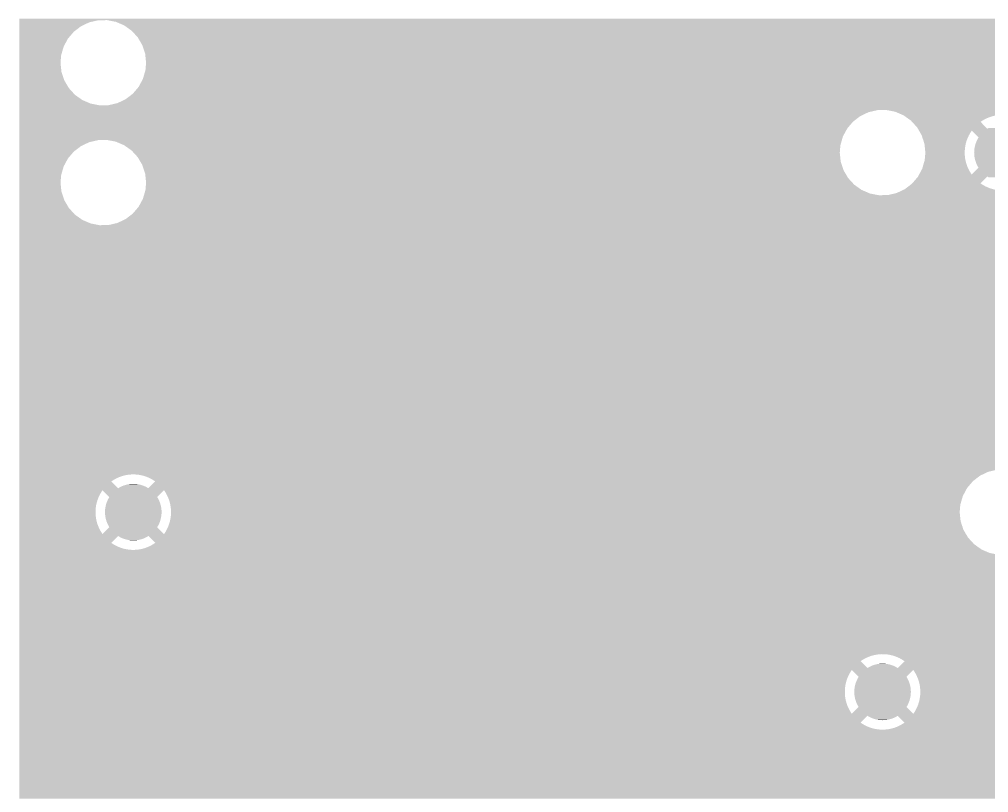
# Model space of a CAD drawing. Extents: x 295 to 953, y 10 to 290.
# Drawn here: x 608.53 to 631.12, y 199.79 to 217.81 of the extents above; entities that cross this region are included whole.
import ezdxf

# ---------------------------------------------------------------- set-up
doc = ezdxf.new("R2010")
doc.units = 0
doc.header["$LTSCALE"] = 5
doc.header["$MEASUREMENT"] = 0
doc.layers.add('GND1', color=7, linetype='CONTINUOUS')

msp = doc.modelspace()

# ---------------------------------------------------------------- linework, layer by layer
at = {"layer": 'GND1'}
for points in [[(608.533, 217.796), (608.533, 217.831), (840.594, 217.796), (840.586, 217.831)], [(608.533, 217.792), (608.533, 217.796), (610.366, 217.792), (610.576, 217.796)], [(608.533, 217.744), (608.533, 217.792), (610.16, 217.744), (610.366, 217.792)], [(610.783, 217.756), (610.576, 217.796), (840.604, 217.756), (840.594, 217.796)], [(610.977, 217.672), (610.783, 217.756), (840.624, 217.672), (840.604, 217.756)], [(608.533, 217.654), (608.533, 217.744), (609.97, 217.654), (610.16, 217.744)], [(608.533, 217.526), (608.533, 217.654), (609.802, 217.526), (609.97, 217.654)], [(608.533, 217.366), (608.533, 217.526), (609.665, 217.366), (609.802, 217.526)], [(611.144, 217.553), (610.977, 217.672), (840.652, 217.553), (840.624, 217.672)], [(611.149, 217.55), (611.144, 217.553), (840.653, 217.55), (840.652, 217.553)], [(611.291, 217.395), (611.149, 217.55), (840.717, 217.395), (840.653, 217.55)], [(608.533, 217.18), (608.533, 217.366), (609.565, 217.18), (609.665, 217.366)], [(611.353, 217.289), (611.291, 217.395), (840.761, 217.289), (840.717, 217.395)], [(608.533, 216.978), (608.533, 217.18), (609.507, 216.978), (609.565, 217.18)], [(611.398, 217.213), (611.353, 217.289), (840.808, 217.213), (840.761, 217.289)], [(611.436, 217.098), (611.398, 217.213), (840.878, 217.098), (840.808, 217.213)], [(611.437, 217.094), (611.436, 217.098), (659.261, 217.094), (659.471, 217.098)], [(611.453, 217.046), (611.437, 217.094), (659.055, 217.046), (659.261, 217.094)], [(608.533, 216.803), (608.533, 216.978), (609.491, 216.803), (609.507, 216.978)], [(611.464, 217.012), (611.453, 217.046), (658.984, 217.012), (659.055, 217.046)], [(611.47, 216.956), (611.464, 217.012), (658.865, 216.956), (658.984, 217.012)], [(611.483, 216.828), (611.47, 216.956), (658.697, 216.828), (658.865, 216.956)], [(608.533, 216.593), (608.533, 216.803), (609.513, 216.593), (609.491, 216.803)], [(611.428, 216.482), (611.471, 216.628), (658.46, 216.482), (658.539, 216.628)], [(611.471, 216.628), (611.474, 216.667), (658.539, 216.628), (658.56, 216.667)], [(611.474, 216.667), (611.486, 216.803), (658.56, 216.667), (658.676, 216.803)], [(611.486, 216.803), (611.483, 216.828), (658.676, 216.803), (658.697, 216.828)], [(608.533, 216.393), (608.533, 216.593), (609.579, 216.393), (609.513, 216.593)], [(611.333, 216.279), (611.412, 216.425), (658.402, 216.279), (658.444, 216.425)], [(611.412, 216.425), (611.428, 216.482), (658.444, 216.425), (658.46, 216.482)], [(608.533, 216.211), (608.533, 216.393), (609.686, 216.211), (609.579, 216.393)], [(608.533, 216.055), (608.533, 216.211), (609.828, 216.055), (609.686, 216.211)], [(611.196, 216.104), (611.312, 216.239), (658.386, 216.104), (658.398, 216.239)], [(611.312, 216.239), (611.333, 216.279), (658.398, 216.239), (658.402, 216.279)], [(608.533, 215.933), (608.533, 216.055), (610, 215.933), (609.828, 216.055)], [(610.888, 215.894), (611.008, 215.951), (658.408, 215.894), (658.402, 215.951)], [(611.008, 215.951), (611.175, 216.079), (658.402, 215.951), (658.389, 216.079)], [(611.175, 216.079), (611.196, 216.104), (658.389, 216.079), (658.386, 216.104)], [(608.533, 215.85), (608.533, 215.933), (610.194, 215.85), (610, 215.933)], [(608.533, 215.809), (608.533, 215.85), (610.401, 215.809), (610.194, 215.85)], [(608.533, 215.701), (608.533, 215.809), (658.472, 215.701), (658.436, 215.809)], [(610.401, 215.809), (610.612, 215.813), (658.436, 215.809), (658.435, 215.813)], [(610.612, 215.813), (610.817, 215.861), (658.435, 215.813), (658.419, 215.861)], [(610.817, 215.861), (610.888, 215.894), (658.419, 215.861), (658.408, 215.894)], [(608.533, 215.697), (608.533, 215.701), (628.527, 215.697), (628.737, 215.701)], [(608.533, 215.649), (608.533, 215.697), (628.321, 215.649), (628.527, 215.697)], [(608.533, 215.559), (608.533, 215.649), (628.131, 215.559), (628.321, 215.649)], [(608.533, 215.431), (608.533, 215.559), (627.963, 215.431), (628.131, 215.559)], [(628.756, 215.697), (628.737, 215.701), (634.115, 215.697), (634.325, 215.701)], [(628.944, 215.66), (628.756, 215.697), (633.956, 215.66), (634.115, 215.697)], [(628.97, 215.649), (628.944, 215.66), (633.909, 215.649), (633.956, 215.66)], [(629.114, 215.587), (628.97, 215.649), (633.778, 215.587), (633.909, 215.649)], [(629.123, 215.583), (629.114, 215.587), (631.362, 215.583), (631.424, 215.587)], [(629.138, 215.577), (629.123, 215.583), (631.31, 215.577), (631.362, 215.583)], [(629.14, 215.575), (629.138, 215.577), (631.299, 215.575), (631.31, 215.577)], [(629.158, 215.563), (629.14, 215.575), (631.238, 215.563), (631.299, 215.575)], [(629.181, 215.546), (629.158, 215.563), (631.178, 215.546), (631.238, 215.563)], [(629.211, 215.525), (629.181, 215.546), (631.119, 215.525), (631.178, 215.546)], [(629.246, 215.5), (629.211, 215.525), (631.061, 215.5), (631.119, 215.525)], [(629.288, 215.471), (629.246, 215.5), (631.006, 215.471), (631.061, 215.5)], [(608.533, 215.27), (608.533, 215.431), (627.826, 215.27), (627.963, 215.431)], [(608.533, 215.085), (608.533, 215.27), (627.726, 215.085), (627.826, 215.27)], [(629.31, 215.455), (629.288, 215.471), (630.98, 215.455), (631.006, 215.471)], [(629.326, 215.437), (629.31, 215.455), (630.952, 215.437), (630.98, 215.455)], [(629.338, 215.424), (629.326, 215.437), (630.933, 215.424), (630.952, 215.437)], [(629.452, 215.299), (629.338, 215.424), (631.057, 215.299), (630.933, 215.424)], [(629.473, 215.265), (629.452, 215.299), (631.091, 215.265), (631.057, 215.299)], [(631.091, 215.265), (631.123, 215.283), (631.796, 215.265), (631.763, 215.283)], [(608.533, 215.002), (608.533, 215.085), (627.702, 215.002), (627.726, 215.085)], [(629.5, 215.218), (629.473, 215.265), (633.386, 215.218), (633.411, 215.265)], [(629.53, 215.166), (629.5, 215.218), (630.692, 215.166), (630.727, 215.218)], [(629.559, 215.117), (629.53, 215.166), (630.665, 215.117), (630.692, 215.166)], [(629.561, 215.111), (629.559, 215.117), (630.662, 215.111), (630.665, 215.117)], [(629.579, 215.054), (629.561, 215.111), (630.635, 215.054), (630.662, 215.111)], [(629.599, 214.996), (629.579, 215.054), (630.612, 214.996), (630.635, 215.054)], [(630.886, 215.059), (630.727, 215.218), (632.001, 215.059), (632.16, 215.218)], [(630.863, 215.02), (630.886, 215.059), (632.024, 215.02), (632.001, 215.059)], [(608.533, 214.998), (608.533, 215.002), (610.366, 214.998), (610.576, 215.002)], [(608.533, 214.95), (608.533, 214.998), (610.16, 214.95), (610.366, 214.998)], [(608.533, 214.86), (608.533, 214.95), (609.97, 214.86), (610.16, 214.95)], [(608.533, 214.732), (608.533, 214.86), (609.802, 214.732), (609.97, 214.86)], [(610.783, 214.962), (610.576, 215.002), (627.691, 214.962), (627.702, 215.002)], [(610.968, 214.882), (610.783, 214.962), (627.668, 214.882), (627.691, 214.962)], [(610.977, 214.878), (610.968, 214.882), (627.667, 214.878), (627.668, 214.882)], [(611.149, 214.756), (610.977, 214.878), (627.656, 214.756), (627.667, 214.878)], [(629.618, 214.936), (629.599, 214.996), (630.594, 214.936), (630.612, 214.996)], [(629.625, 214.917), (629.618, 214.936), (630.589, 214.917), (630.594, 214.936)], [(629.629, 214.875), (629.625, 214.917), (630.58, 214.875), (630.589, 214.917)], [(629.636, 214.813), (629.629, 214.875), (630.57, 214.813), (630.58, 214.875)], [(630.792, 214.807), (630.793, 214.815), (632.095, 214.807), (632.094, 214.815)], [(630.793, 214.815), (630.802, 214.86), (632.094, 214.815), (632.085, 214.86)], [(630.802, 214.86), (630.805, 214.868), (632.085, 214.86), (632.083, 214.868)], [(630.805, 214.868), (630.817, 214.912), (632.083, 214.868), (632.07, 214.912)], [(630.817, 214.912), (630.82, 214.92), (632.07, 214.912), (632.067, 214.92)], [(630.82, 214.92), (630.836, 214.963), (632.067, 214.92), (632.051, 214.963)], [(630.836, 214.963), (630.84, 214.971), (632.051, 214.963), (632.048, 214.971)], [(630.84, 214.971), (630.859, 215.012), (632.048, 214.971), (632.028, 215.012)], [(630.859, 215.012), (630.863, 215.02), (632.028, 215.012), (632.024, 215.02)], [(608.533, 214.572), (608.533, 214.732), (609.665, 214.572), (609.802, 214.732)], [(611.194, 214.707), (611.149, 214.756), (627.652, 214.707), (627.656, 214.756)], [(611.291, 214.601), (611.194, 214.707), (627.663, 214.601), (627.652, 214.707)], [(611.352, 214.497), (611.291, 214.601), (627.674, 214.497), (627.663, 214.601)], [(629.634, 214.563), (629.64, 214.625), (630.575, 214.563), (630.567, 214.625)], [(629.642, 214.751), (629.636, 214.813), (630.565, 214.751), (630.57, 214.813)], [(629.64, 214.625), (629.645, 214.688), (630.567, 214.625), (630.564, 214.688)], [(629.647, 214.707), (629.642, 214.751), (630.564, 214.707), (630.565, 214.751)], [(629.645, 214.688), (629.647, 214.707), (630.564, 214.688), (630.564, 214.707)], [(630.784, 214.707), (630.786, 214.753), (632.103, 214.707), (632.101, 214.753)], [(630.786, 214.662), (630.784, 214.707), (632.101, 214.662), (632.103, 214.707)], [(630.786, 214.753), (630.787, 214.761), (632.101, 214.753), (632.101, 214.761)], [(630.786, 214.653), (630.786, 214.662), (632.1, 214.653), (632.101, 214.662)], [(630.792, 214.608), (630.786, 214.653), (632.095, 214.608), (632.1, 214.653)], [(630.787, 214.761), (630.792, 214.807), (632.101, 214.761), (632.095, 214.807)], [(630.793, 214.599), (630.792, 214.608), (632.094, 214.599), (632.095, 214.608)], [(630.802, 214.554), (630.793, 214.599), (632.085, 214.554), (632.094, 214.599)], [(608.533, 214.386), (608.533, 214.572), (609.565, 214.386), (609.665, 214.572)], [(608.533, 214.184), (608.533, 214.386), (609.507, 214.184), (609.565, 214.386)], [(611.398, 214.419), (611.352, 214.497), (627.7, 214.419), (627.674, 214.497)], [(611.438, 214.297), (611.398, 214.419), (627.74, 214.297), (627.7, 214.419)], [(629.573, 214.33), (629.588, 214.382), (630.649, 214.33), (630.626, 214.382)], [(629.588, 214.382), (629.605, 214.441), (630.626, 214.382), (630.605, 214.441)], [(629.605, 214.441), (629.623, 214.502), (630.605, 214.441), (630.588, 214.502)], [(629.623, 214.502), (629.632, 214.532), (630.588, 214.502), (630.582, 214.532)], [(629.632, 214.532), (629.634, 214.563), (630.582, 214.532), (630.575, 214.563)], [(630.804, 214.546), (630.802, 214.554), (632.083, 214.546), (632.085, 214.554)], [(630.817, 214.502), (630.804, 214.546), (632.07, 214.502), (632.083, 214.546)], [(630.82, 214.494), (630.817, 214.502), (632.067, 214.494), (632.07, 214.502)], [(630.836, 214.451), (630.82, 214.494), (632.051, 214.451), (632.067, 214.494)], [(630.839, 214.443), (630.836, 214.451), (632.047, 214.443), (632.051, 214.451)], [(630.859, 214.402), (630.839, 214.443), (632.028, 214.402), (632.047, 214.443)], [(630.863, 214.394), (630.859, 214.402), (632.024, 214.394), (632.028, 214.402)], [(630.886, 214.355), (630.863, 214.394), (632.001, 214.355), (632.024, 214.394)], [(608.533, 214.009), (608.533, 214.184), (609.491, 214.009), (609.507, 214.184)], [(611.464, 214.218), (611.438, 214.297), (627.786, 214.218), (627.74, 214.297)], [(611.475, 214.115), (611.464, 214.218), (627.847, 214.115), (627.786, 214.218)], [(629.342, 213.991), (629.473, 214.144), (630.933, 213.991), (631.086, 214.144)], [(629.473, 214.144), (629.476, 214.15), (631.086, 214.144), (631.091, 214.15)], [(629.476, 214.15), (629.501, 214.196), (633.415, 214.15), (633.387, 214.196)], [(629.501, 214.196), (629.512, 214.216), (630.727, 214.196), (630.713, 214.216)], [(629.512, 214.216), (629.54, 214.269), (630.713, 214.216), (630.68, 214.269)], [(629.54, 214.269), (629.57, 214.325), (630.68, 214.269), (630.651, 214.325)], [(629.57, 214.325), (629.573, 214.33), (630.651, 214.325), (630.649, 214.33)], [(630.727, 214.196), (630.886, 214.355), (632.16, 214.196), (632.001, 214.355)], [(631.124, 214.131), (631.091, 214.15), (631.764, 214.131), (631.796, 214.15)], [(608.533, 213.799), (608.533, 214.009), (609.513, 213.799), (609.491, 214.009)], [(611.471, 213.837), (611.482, 213.96), (628.161, 213.837), (627.989, 213.96)], [(611.486, 214.009), (611.475, 214.115), (627.944, 214.009), (627.847, 214.115)], [(611.482, 213.96), (611.486, 214.009), (627.989, 213.96), (627.944, 214.009)], [(629.225, 213.898), (629.26, 213.925), (631.096, 213.898), (631.039, 213.925)], [(629.26, 213.925), (629.3, 213.956), (631.039, 213.925), (630.985, 213.956)], [(629.3, 213.956), (629.336, 213.983), (630.985, 213.956), (630.943, 213.983)], [(629.336, 213.983), (629.342, 213.991), (630.943, 213.983), (630.933, 213.991)], [(608.533, 213.599), (608.533, 213.799), (609.579, 213.599), (609.513, 213.799)], [(611.412, 213.631), (611.428, 213.687), (681.028, 213.631), (680.972, 213.687)], [(611.428, 213.687), (611.431, 213.696), (680.972, 213.687), (680.985, 213.696)], [(611.431, 213.696), (611.436, 213.714), (680.985, 213.696), (681.012, 213.714)], [(611.436, 213.714), (611.448, 213.754), (628.562, 213.714), (628.355, 213.754)], [(611.448, 213.754), (611.471, 213.834), (628.355, 213.754), (628.17, 213.834)], [(611.471, 213.834), (611.471, 213.837), (628.17, 213.834), (628.161, 213.837)], [(628.562, 213.714), (628.773, 213.717), (634.15, 213.714), (634.131, 213.717)], [(628.773, 213.717), (628.931, 213.754), (634.131, 213.717), (633.943, 213.754)], [(628.931, 213.754), (628.978, 213.765), (633.943, 213.754), (633.917, 213.765)], [(628.978, 213.765), (629.109, 213.827), (633.917, 213.765), (633.773, 213.827)], [(629.109, 213.827), (629.111, 213.828), (631.463, 213.827), (631.4, 213.828)], [(629.111, 213.828), (629.122, 213.833), (631.4, 213.828), (631.338, 213.833)], [(629.122, 213.833), (629.143, 213.843), (631.338, 213.833), (631.276, 213.843)], [(629.143, 213.843), (629.169, 213.855), (631.276, 213.843), (631.223, 213.855)], [(629.169, 213.855), (629.171, 213.857), (631.223, 213.855), (631.215, 213.857)], [(629.171, 213.857), (629.195, 213.876), (631.215, 213.857), (631.155, 213.876)], [(629.195, 213.876), (629.225, 213.898), (631.155, 213.876), (631.096, 213.898)], [(608.533, 213.417), (608.533, 213.599), (609.686, 213.417), (609.579, 213.599)], [(611.314, 213.449), (611.412, 213.631), (681.21, 213.449), (681.028, 213.631)], [(608.533, 213.261), (608.533, 213.417), (609.828, 213.261), (609.686, 213.417)], [(608.533, 213.139), (608.533, 213.261), (610, 213.139), (609.828, 213.261)], [(611.033, 213.176), (611.123, 213.245), (680.544, 213.176), (680.579, 213.245)], [(611.123, 213.245), (611.175, 213.285), (680.579, 213.245), (680.602, 213.285)], [(611.175, 213.285), (611.197, 213.311), (680.602, 213.285), (680.618, 213.311)], [(611.197, 213.311), (611.252, 213.375), (680.618, 213.311), (680.66, 213.375)], [(611.252, 213.375), (611.264, 213.389), (706.424, 213.375), (706.416, 213.389)], [(611.264, 213.389), (611.312, 213.445), (706.416, 213.389), (706.388, 213.445)], [(611.312, 213.445), (611.314, 213.449), (706.388, 213.445), (706.386, 213.449)], [(608.533, 213.056), (608.533, 213.139), (610.194, 213.056), (610, 213.139)], [(608.533, 213.015), (608.533, 213.056), (610.401, 213.015), (610.194, 213.056)], [(608.533, 212.961), (608.533, 213.015), (680.464, 212.961), (680.48, 213.015)], [(610.401, 213.015), (610.612, 213.019), (680.48, 213.015), (680.482, 213.019)], [(610.612, 213.019), (610.677, 213.034), (680.482, 213.019), (680.486, 213.034)], [(610.677, 213.034), (610.817, 213.067), (680.486, 213.034), (680.498, 213.067)], [(610.817, 213.067), (610.9, 213.106), (680.498, 213.067), (680.513, 213.106)], [(610.9, 213.106), (611.008, 213.157), (680.513, 213.106), (680.535, 213.157)], [(611.008, 213.157), (611.033, 213.176), (680.535, 213.157), (680.544, 213.176)], [(608.533, 212.886), (608.533, 212.961), (680.446, 212.886), (680.464, 212.961)], [(608.533, 212.811), (608.533, 212.886), (680.432, 212.811), (680.446, 212.886)], [(608.533, 212.734), (608.533, 212.811), (680.423, 212.734), (680.432, 212.811)], [(608.533, 212.658), (608.533, 212.734), (680.418, 212.658), (680.423, 212.734)], [(608.533, 212.581), (608.533, 212.658), (680.417, 212.581), (680.418, 212.658)], [(608.533, 212.504), (608.533, 212.581), (680.421, 212.504), (680.417, 212.581)], [(608.533, 212.428), (608.533, 212.504), (680.43, 212.428), (680.421, 212.504)], [(608.533, 212.352), (608.533, 212.428), (680.443, 212.352), (680.43, 212.428)], [(608.533, 212.343), (608.533, 212.352), (680.445, 212.343), (680.443, 212.352)], [(608.533, 212.323), (608.533, 212.343), (672.382, 212.323), (672.667, 212.343)], [(608.533, 212.258), (608.533, 212.323), (672.103, 212.258), (672.382, 212.323)], [(608.533, 212.151), (608.533, 212.258), (671.839, 212.151), (672.103, 212.258)], [(608.533, 212.004), (608.533, 212.151), (671.594, 212.004), (671.839, 212.151)], [(608.533, 211.82), (608.533, 212.004), (671.375, 211.82), (671.594, 212.004)], [(608.533, 211.605), (608.533, 211.82), (671.188, 211.605), (671.375, 211.82)], [(608.533, 211.363), (608.533, 211.605), (671.036, 211.363), (671.188, 211.605)], [(608.533, 211.1), (608.533, 211.363), (670.924, 211.1), (671.036, 211.363)], [(608.533, 210.823), (608.533, 211.1), (670.854, 210.823), (670.924, 211.1)], [(608.533, 210.516), (608.533, 210.823), (670.828, 210.516), (670.854, 210.823)], [(608.533, 210.231), (608.533, 210.516), (670.85, 210.231), (670.828, 210.516)], [(608.533, 209.954), (608.533, 210.231), (670.917, 209.954), (670.85, 210.231)], [(608.533, 209.69), (608.533, 209.954), (671.025, 209.69), (670.917, 209.954)], [(608.533, 209.446), (608.533, 209.69), (671.174, 209.446), (671.025, 209.69)], [(608.533, 209.228), (608.533, 209.446), (671.359, 209.228), (671.174, 209.446)], [(608.533, 209.042), (608.533, 209.228), (671.575, 209.042), (671.359, 209.228)], [(608.533, 208.892), (608.533, 209.042), (671.818, 208.892), (671.575, 209.042)], [(608.533, 208.781), (608.533, 208.892), (672.082, 208.781), (671.818, 208.892)], [(608.533, 208.713), (608.533, 208.781), (672.359, 208.713), (672.082, 208.781)], [(608.533, 208.689), (608.533, 208.713), (672.644, 208.689), (672.359, 208.713)], [(608.533, 208.56), (608.533, 208.689), (806.94, 208.56), (806.811, 208.689)], [(608.533, 208.54), (608.533, 208.56), (823.905, 208.54), (823.96, 208.56)], [(608.533, 208.515), (608.533, 208.54), (823.847, 208.515), (823.905, 208.54)], [(608.533, 208.486), (608.533, 208.515), (823.792, 208.486), (823.847, 208.515)], [(608.533, 208.485), (608.533, 208.486), (823.791, 208.485), (823.792, 208.486)], [(608.533, 208.422), (608.533, 208.485), (806.348, 208.422), (806.39, 208.485)], [(608.533, 208.355), (608.533, 208.422), (806.309, 208.355), (806.348, 208.422)], [(608.533, 208.342), (608.533, 208.355), (806.302, 208.342), (806.309, 208.355)], [(608.533, 208.338), (608.533, 208.342), (773.132, 208.338), (773.208, 208.342)], [(608.533, 208.33), (608.533, 208.338), (773.055, 208.33), (773.132, 208.338)], [(608.533, 208.317), (608.533, 208.33), (772.98, 208.317), (773.055, 208.33)], [(608.533, 208.299), (608.533, 208.317), (772.905, 208.299), (772.98, 208.317)], [(608.533, 208.278), (608.533, 208.299), (772.831, 208.278), (772.905, 208.299)], [(608.533, 208.252), (608.533, 208.278), (772.759, 208.252), (772.831, 208.278)], [(608.533, 208.222), (608.533, 208.252), (772.688, 208.222), (772.759, 208.252)], [(608.533, 208.188), (608.533, 208.222), (772.62, 208.188), (772.688, 208.222)], [(608.533, 208.15), (608.533, 208.188), (772.553, 208.15), (772.62, 208.188)], [(608.533, 208.108), (608.533, 208.15), (772.488, 208.108), (772.553, 208.15)], [(608.533, 208.099), (608.533, 208.108), (772.476, 208.099), (772.488, 208.108)], [(608.533, 207.903), (608.533, 208.099), (772.671, 207.903), (772.476, 208.099)], [(608.533, 207.9), (608.533, 207.903), (659.302, 207.9), (659.364, 207.903)], [(608.533, 207.892), (608.533, 207.9), (659.239, 207.892), (659.302, 207.9)], [(608.533, 207.879), (608.533, 207.892), (659.178, 207.879), (659.239, 207.892)], [(608.533, 207.863), (608.533, 207.879), (659.118, 207.863), (659.178, 207.879)], [(608.533, 207.841), (608.533, 207.863), (659.059, 207.841), (659.118, 207.863)], [(608.533, 207.816), (608.533, 207.841), (659.001, 207.816), (659.059, 207.841)], [(608.533, 207.787), (608.533, 207.816), (658.946, 207.787), (659.001, 207.816)], [(608.533, 207.754), (608.533, 207.787), (658.892, 207.754), (658.946, 207.787)], [(608.533, 207.74), (608.533, 207.754), (658.873, 207.74), (658.892, 207.754)], [(608.533, 207.581), (608.533, 207.74), (659.031, 207.581), (658.873, 207.74)], [(608.533, 207.579), (608.533, 207.581), (758.163, 207.579), (758.169, 207.581)], [(608.533, 207.553), (608.533, 207.579), (758.091, 207.553), (758.163, 207.579)], [(608.533, 207.535), (608.533, 207.553), (758.046, 207.535), (758.091, 207.553)], [(608.533, 207.482), (608.533, 207.535), (658.632, 207.482), (658.667, 207.535)], [(608.533, 207.428), (608.533, 207.482), (658.602, 207.428), (658.632, 207.482)], [(608.533, 207.371), (608.533, 207.428), (658.575, 207.371), (658.602, 207.428)], [(608.533, 207.319), (608.533, 207.371), (658.555, 207.319), (658.575, 207.371)], [(608.533, 207.315), (608.533, 207.319), (631.321, 207.315), (631.531, 207.319)], [(608.533, 207.267), (608.533, 207.315), (631.115, 207.267), (631.321, 207.315)], [(608.533, 207.205), (608.533, 207.267), (630.984, 207.205), (631.115, 207.267)], [(608.533, 207.201), (608.533, 207.205), (611.105, 207.201), (611.168, 207.205)], [(608.533, 207.193), (608.533, 207.201), (611.043, 207.193), (611.105, 207.201)], [(608.533, 207.181), (608.533, 207.193), (610.982, 207.181), (611.043, 207.193)], [(608.533, 207.164), (608.533, 207.181), (610.921, 207.164), (610.982, 207.181)], [(608.533, 207.143), (608.533, 207.164), (610.862, 207.143), (610.921, 207.164)], [(608.533, 207.118), (608.533, 207.143), (610.805, 207.118), (610.862, 207.143)], [(611.23, 207.204), (611.168, 207.205), (630.982, 207.204), (630.984, 207.205)], [(611.293, 207.199), (611.23, 207.204), (630.971, 207.199), (630.982, 207.204)], [(611.355, 207.189), (611.293, 207.199), (630.95, 207.189), (630.971, 207.199)], [(611.407, 207.177), (611.355, 207.189), (630.925, 207.177), (630.95, 207.189)], [(611.416, 207.175), (611.407, 207.177), (630.922, 207.175), (630.925, 207.177)], [(611.476, 207.156), (611.416, 207.175), (630.898, 207.156), (630.922, 207.175)], [(611.534, 207.134), (611.476, 207.156), (630.868, 207.134), (630.898, 207.156)], [(611.591, 207.107), (611.534, 207.134), (630.833, 207.107), (630.868, 207.134)], [(608.533, 207.089), (608.533, 207.118), (610.749, 207.089), (610.805, 207.118)], [(608.533, 207.055), (608.533, 207.089), (610.696, 207.055), (610.749, 207.089)], [(608.533, 207.042), (608.533, 207.055), (610.676, 207.042), (610.696, 207.055)], [(608.533, 206.883), (608.533, 207.042), (610.835, 206.883), (610.676, 207.042)], [(610.867, 206.901), (610.883, 206.91), (611.506, 206.901), (611.492, 206.91)], [(610.883, 206.91), (610.915, 206.926), (611.492, 206.91), (611.458, 206.926)], [(610.915, 206.926), (610.932, 206.933), (611.458, 206.926), (611.443, 206.933)], [(610.932, 206.933), (610.966, 206.946), (611.443, 206.933), (611.407, 206.946)], [(610.966, 206.946), (610.984, 206.952), (611.407, 206.946), (611.392, 206.952)], [(610.984, 206.952), (611.017, 206.962), (611.392, 206.952), (611.355, 206.962)], [(611.017, 206.962), (611.037, 206.967), (611.355, 206.962), (611.34, 206.967)], [(611.037, 206.967), (611.07, 206.974), (611.34, 206.967), (611.301, 206.974)], [(611.07, 206.974), (611.091, 206.977), (611.301, 206.974), (611.287, 206.977)], [(611.091, 206.977), (611.124, 206.981), (611.287, 206.977), (611.246, 206.981)], [(611.124, 206.981), (611.15, 206.983), (611.246, 206.981), (611.233, 206.983)], [(611.15, 206.983), (611.178, 206.984), (611.233, 206.983), (611.178, 206.984)], [(611.545, 206.888), (611.698, 207.042), (630.62, 206.888), (630.751, 207.042)], [(611.646, 207.076), (611.591, 207.107), (630.793, 207.076), (630.833, 207.107)], [(611.687, 207.049), (611.646, 207.076), (630.757, 207.049), (630.793, 207.076)], [(611.698, 207.042), (611.687, 207.049), (630.751, 207.042), (630.757, 207.049)], [(608.533, 206.836), (608.533, 206.883), (630.592, 206.836), (630.617, 206.883)], [(608.533, 206.784), (608.533, 206.836), (610.436, 206.784), (610.471, 206.836)], [(608.533, 206.729), (608.533, 206.784), (610.405, 206.729), (610.436, 206.784)], [(608.533, 206.672), (608.533, 206.729), (610.378, 206.672), (610.405, 206.729)], [(610.629, 206.677), (610.471, 206.836), (611.745, 206.677), (611.904, 206.836)], [(610.835, 206.883), (610.867, 206.901), (611.539, 206.883), (611.506, 206.901)], [(611.539, 206.883), (611.545, 206.888), (630.617, 206.883), (630.62, 206.888)], [(611.928, 206.8), (611.904, 206.836), (630.573, 206.8), (630.592, 206.836)], [(611.96, 206.746), (611.928, 206.8), (630.544, 206.746), (630.573, 206.8)], [(611.982, 206.703), (611.96, 206.746), (630.52, 206.703), (630.544, 206.746)], [(611.988, 206.69), (611.982, 206.703), (630.517, 206.69), (630.52, 206.703)], [(612.012, 206.632), (611.988, 206.69), (630.5, 206.632), (630.517, 206.69)], [(608.533, 206.614), (608.533, 206.672), (610.356, 206.614), (610.378, 206.672)], [(608.533, 206.554), (608.533, 206.614), (610.337, 206.554), (610.356, 206.614)], [(608.533, 206.493), (608.533, 206.554), (610.323, 206.493), (610.337, 206.554)], [(608.533, 206.431), (608.533, 206.493), (610.313, 206.431), (610.323, 206.493)], [(610.537, 206.433), (610.546, 206.478), (611.838, 206.433), (611.828, 206.478)], [(610.546, 206.478), (610.548, 206.486), (611.828, 206.478), (611.826, 206.486)], [(610.548, 206.486), (610.56, 206.53), (611.826, 206.486), (611.813, 206.53)], [(610.56, 206.53), (610.563, 206.538), (611.813, 206.53), (611.811, 206.538)], [(610.563, 206.538), (610.579, 206.581), (611.811, 206.538), (611.794, 206.581)], [(610.579, 206.581), (610.583, 206.589), (611.794, 206.581), (611.791, 206.589)], [(610.583, 206.589), (610.602, 206.63), (611.791, 206.589), (611.771, 206.63)], [(610.602, 206.63), (610.607, 206.638), (611.771, 206.63), (611.768, 206.638)], [(610.607, 206.638), (610.629, 206.677), (611.768, 206.638), (611.745, 206.677)], [(612.032, 206.573), (612.012, 206.632), (630.483, 206.573), (630.5, 206.632)], [(612.047, 206.512), (612.032, 206.573), (630.465, 206.512), (630.483, 206.573)], [(612.049, 206.5), (612.047, 206.512), (630.462, 206.5), (630.465, 206.512)], [(612.058, 206.45), (612.049, 206.5), (630.457, 206.45), (630.462, 206.5)], [(608.533, 206.369), (608.533, 206.431), (610.308, 206.369), (610.313, 206.431)], [(608.533, 206.306), (608.533, 206.369), (610.307, 206.306), (610.308, 206.369)], [(608.533, 206.243), (608.533, 206.306), (610.311, 206.243), (610.307, 206.306)], [(608.533, 206.181), (608.533, 206.243), (610.319, 206.181), (610.311, 206.243)], [(610.528, 206.325), (610.529, 206.371), (611.846, 206.325), (611.845, 206.371)], [(610.53, 206.28), (610.528, 206.325), (611.845, 206.28), (611.846, 206.325)], [(610.529, 206.371), (610.53, 206.379), (611.845, 206.371), (611.844, 206.379)], [(610.53, 206.379), (610.535, 206.425), (611.844, 206.379), (611.839, 206.425)], [(610.53, 206.271), (610.53, 206.28), (611.844, 206.271), (611.845, 206.28)], [(610.536, 206.226), (610.53, 206.271), (611.839, 206.226), (611.844, 206.271)], [(610.535, 206.425), (610.537, 206.433), (611.839, 206.425), (611.838, 206.433)], [(612.065, 206.388), (612.058, 206.45), (630.452, 206.388), (630.457, 206.45)], [(612.061, 206.219), (612.066, 206.282), (630.457, 206.219), (630.451, 206.282)], [(612.067, 206.325), (612.065, 206.388), (630.446, 206.325), (630.452, 206.388)], [(612.066, 206.282), (612.067, 206.325), (630.451, 206.282), (630.446, 206.325)], [(608.533, 206.12), (608.533, 206.181), (610.331, 206.12), (610.319, 206.181)], [(608.533, 206.059), (608.533, 206.12), (610.348, 206.059), (610.331, 206.12)], [(608.533, 206), (608.533, 206.059), (610.369, 206), (610.348, 206.059)], [(610.537, 206.217), (610.536, 206.226), (611.837, 206.217), (611.839, 206.226)], [(610.546, 206.172), (610.537, 206.217), (611.828, 206.172), (611.837, 206.217)], [(610.548, 206.164), (610.546, 206.172), (611.826, 206.164), (611.828, 206.172)], [(610.561, 206.12), (610.548, 206.164), (611.814, 206.12), (611.826, 206.164)], [(610.563, 206.112), (610.561, 206.12), (611.811, 206.112), (611.814, 206.12)], [(610.58, 206.069), (610.563, 206.112), (611.795, 206.069), (611.811, 206.112)], [(610.583, 206.061), (610.58, 206.069), (611.791, 206.061), (611.795, 206.069)], [(610.603, 206.02), (610.583, 206.061), (611.772, 206.02), (611.791, 206.061)], [(610.607, 206.012), (610.603, 206.02), (611.767, 206.012), (611.772, 206.02)], [(610.629, 205.973), (610.607, 206.012), (611.745, 205.973), (611.767, 206.012)], [(611.996, 205.978), (612.018, 206.036), (630.514, 205.978), (630.494, 206.036)], [(612.018, 206.036), (612.037, 206.096), (630.494, 206.036), (630.475, 206.096)], [(612.037, 206.096), (612.041, 206.115), (630.475, 206.096), (630.468, 206.115)], [(612.041, 206.115), (612.051, 206.157), (630.468, 206.115), (630.464, 206.157)], [(612.051, 206.157), (612.061, 206.219), (630.464, 206.157), (630.457, 206.219)], [(608.533, 205.943), (608.533, 206), (610.394, 205.943), (610.369, 206)], [(608.533, 205.887), (608.533, 205.943), (610.424, 205.887), (610.394, 205.943)], [(608.533, 205.834), (608.533, 205.887), (610.457, 205.834), (610.424, 205.887)], [(608.533, 205.814), (608.533, 205.834), (610.471, 205.814), (610.457, 205.834)], [(608.533, 205.768), (608.533, 205.814), (630.621, 205.768), (630.593, 205.814)], [(610.471, 205.814), (610.629, 205.973), (611.904, 205.814), (611.745, 205.973)], [(611.904, 205.814), (611.938, 205.866), (630.593, 205.814), (630.563, 205.866)], [(611.938, 205.866), (611.966, 205.915), (630.563, 205.866), (630.534, 205.915)], [(611.966, 205.915), (611.969, 205.921), (630.534, 205.915), (630.532, 205.921)], [(611.969, 205.921), (611.996, 205.978), (630.532, 205.921), (630.514, 205.978)], [(608.533, 205.609), (608.533, 205.768), (610.676, 205.609), (610.835, 205.768)], [(608.533, 205.574), (608.533, 205.609), (610.728, 205.574), (610.676, 205.609)], [(608.533, 205.543), (608.533, 205.574), (610.783, 205.543), (610.728, 205.574)], [(610.868, 205.749), (610.835, 205.768), (611.507, 205.749), (611.539, 205.768)], [(610.882, 205.741), (610.868, 205.749), (611.491, 205.741), (611.507, 205.749)], [(610.916, 205.724), (610.882, 205.741), (611.459, 205.724), (611.491, 205.741)], [(610.931, 205.717), (610.916, 205.724), (611.442, 205.717), (611.459, 205.724)], [(610.967, 205.704), (610.931, 205.717), (611.409, 205.704), (611.442, 205.717)], [(610.982, 205.698), (610.967, 205.704), (611.39, 205.698), (611.409, 205.704)], [(611.019, 205.688), (610.982, 205.698), (611.357, 205.688), (611.39, 205.698)], [(611.034, 205.684), (611.019, 205.688), (611.338, 205.684), (611.357, 205.688)], [(611.073, 205.676), (611.034, 205.684), (611.304, 205.676), (611.338, 205.684)], [(611.088, 205.673), (611.073, 205.676), (611.283, 205.673), (611.304, 205.676)], [(611.129, 205.669), (611.088, 205.673), (611.25, 205.669), (611.283, 205.673)], [(611.141, 205.667), (611.129, 205.669), (611.224, 205.667), (611.25, 205.669)], [(611.196, 205.666), (611.141, 205.667), (611.196, 205.666), (611.224, 205.667)], [(611.574, 205.733), (611.539, 205.768), (630.641, 205.733), (630.621, 205.768)], [(611.569, 205.532), (611.625, 205.562), (630.847, 205.532), (630.806, 205.562)], [(611.698, 205.609), (611.574, 205.733), (630.755, 205.609), (630.641, 205.733)], [(611.625, 205.562), (611.651, 205.578), (630.806, 205.562), (630.783, 205.578)], [(611.651, 205.578), (611.678, 205.595), (630.783, 205.578), (630.767, 205.595)], [(611.678, 205.595), (611.698, 205.609), (630.767, 205.595), (630.755, 205.609)], [(608.533, 205.516), (608.533, 205.543), (610.84, 205.516), (610.783, 205.543)], [(608.533, 205.494), (608.533, 205.516), (610.898, 205.494), (610.84, 205.516)], [(608.533, 205.475), (608.533, 205.494), (610.958, 205.475), (610.898, 205.494)], [(608.533, 205.461), (608.533, 205.475), (611.019, 205.461), (610.958, 205.475)], [(608.533, 205.451), (608.533, 205.461), (611.081, 205.451), (611.019, 205.461)], [(608.533, 205.446), (608.533, 205.451), (611.144, 205.446), (611.081, 205.451)], [(608.533, 205.445), (608.533, 205.446), (611.206, 205.445), (611.144, 205.446)], [(608.533, 205.372), (608.533, 205.445), (631.149, 205.372), (630.979, 205.445)], [(608.533, 205.332), (608.533, 205.372), (631.356, 205.332), (631.149, 205.372)], [(608.533, 205.275), (608.533, 205.332), (657.876, 205.275), (657.903, 205.332)], [(611.206, 205.445), (611.269, 205.449), (630.979, 205.445), (630.97, 205.449)], [(611.269, 205.449), (611.32, 205.455), (630.97, 205.449), (630.955, 205.455)], [(611.32, 205.455), (611.331, 205.457), (630.955, 205.455), (630.953, 205.457)], [(611.331, 205.457), (611.393, 205.469), (630.953, 205.457), (630.936, 205.469)], [(611.393, 205.469), (611.453, 205.486), (630.936, 205.469), (630.912, 205.486)], [(611.453, 205.486), (611.512, 205.507), (630.912, 205.486), (630.882, 205.507)], [(611.512, 205.507), (611.569, 205.532), (630.882, 205.507), (630.847, 205.532)], [(608.533, 205.217), (608.533, 205.275), (657.854, 205.217), (657.876, 205.275)], [(608.533, 205.157), (608.533, 205.217), (657.835, 205.157), (657.854, 205.217)], [(608.533, 205.096), (608.533, 205.157), (657.821, 205.096), (657.835, 205.157)], [(608.533, 205.034), (608.533, 205.096), (657.811, 205.034), (657.821, 205.096)], [(608.533, 204.972), (608.533, 205.034), (657.806, 204.972), (657.811, 205.034)], [(608.533, 204.909), (608.533, 204.972), (657.805, 204.909), (657.806, 204.972)], [(608.533, 204.846), (608.533, 204.909), (657.809, 204.846), (657.805, 204.909)], [(608.533, 204.784), (608.533, 204.846), (657.817, 204.784), (657.809, 204.846)], [(608.533, 204.723), (608.533, 204.784), (657.829, 204.723), (657.817, 204.784)], [(608.533, 204.662), (608.533, 204.723), (657.846, 204.662), (657.829, 204.723)], [(608.533, 204.603), (608.533, 204.662), (657.867, 204.603), (657.846, 204.662)], [(608.533, 204.546), (608.533, 204.603), (657.892, 204.546), (657.867, 204.603)], [(608.533, 204.49), (608.533, 204.546), (657.922, 204.49), (657.892, 204.546)], [(608.533, 204.437), (608.533, 204.49), (657.955, 204.437), (657.922, 204.49)], [(608.533, 204.417), (608.533, 204.437), (657.969, 204.417), (657.955, 204.437)], [(608.533, 204.371), (608.533, 204.417), (670.915, 204.371), (670.904, 204.417)], [(608.533, 204.212), (608.533, 204.371), (658.174, 204.212), (658.333, 204.371)], [(608.533, 204.177), (608.533, 204.212), (658.226, 204.177), (658.174, 204.212)], [(608.533, 204.146), (608.533, 204.177), (658.281, 204.146), (658.226, 204.177)], [(608.533, 204.119), (608.533, 204.146), (658.338, 204.119), (658.281, 204.146)], [(608.533, 204.097), (608.533, 204.119), (658.396, 204.097), (658.338, 204.119)], [(608.533, 204.078), (608.533, 204.097), (658.456, 204.078), (658.396, 204.097)], [(608.533, 204.064), (608.533, 204.078), (658.517, 204.064), (658.456, 204.078)], [(608.533, 204.054), (608.533, 204.064), (658.579, 204.054), (658.517, 204.064)], [(608.533, 204.049), (608.533, 204.054), (658.642, 204.049), (658.579, 204.054)], [(608.533, 204.048), (608.533, 204.049), (658.704, 204.048), (658.642, 204.049)], [(608.533, 203.858), (608.533, 204.048), (671.174, 203.858), (671.058, 204.048)], [(608.533, 203.826), (608.533, 203.858), (671.201, 203.826), (671.174, 203.858)], [(608.533, 203.822), (608.533, 203.826), (662.055, 203.822), (662.265, 203.826)], [(608.533, 203.774), (608.533, 203.822), (661.849, 203.774), (662.055, 203.822)], [(608.533, 203.684), (608.533, 203.774), (661.659, 203.684), (661.849, 203.774)], [(608.533, 203.556), (608.533, 203.684), (661.491, 203.556), (661.659, 203.684)], [(608.533, 203.396), (608.533, 203.556), (661.354, 203.396), (661.491, 203.556)], [(608.533, 203.21), (608.533, 203.396), (661.254, 203.21), (661.354, 203.396)], [(608.533, 203.128), (608.533, 203.21), (661.23, 203.128), (661.254, 203.21)], [(608.533, 203.124), (608.533, 203.128), (639.703, 203.124), (639.913, 203.128)], [(608.533, 203.076), (608.533, 203.124), (639.497, 203.076), (639.703, 203.124)], [(608.533, 203.014), (608.533, 203.076), (639.366, 203.014), (639.497, 203.076)], [(608.533, 203.01), (608.533, 203.014), (628.568, 203.01), (628.63, 203.014)], [(608.533, 203.002), (608.533, 203.01), (628.505, 203.002), (628.568, 203.01)], [(608.533, 202.99), (608.533, 203.002), (628.444, 202.99), (628.505, 203.002)], [(608.533, 202.973), (608.533, 202.99), (628.384, 202.973), (628.444, 202.99)], [(608.533, 202.952), (608.533, 202.973), (628.325, 202.952), (628.384, 202.973)], [(608.533, 202.927), (608.533, 202.952), (628.267, 202.927), (628.325, 202.952)], [(608.533, 202.898), (608.533, 202.927), (628.212, 202.898), (628.267, 202.927)], [(608.533, 202.864), (608.533, 202.898), (628.158, 202.864), (628.212, 202.898)], [(608.533, 202.851), (608.533, 202.864), (628.139, 202.851), (628.158, 202.864)], [(608.533, 202.692), (608.533, 202.851), (628.297, 202.692), (628.139, 202.851)], [(628.693, 203.013), (628.63, 203.014), (639.364, 203.013), (639.366, 203.014)], [(628.755, 203.008), (628.693, 203.013), (639.353, 203.008), (639.364, 203.013)], [(628.817, 202.998), (628.755, 203.008), (639.332, 202.998), (639.353, 203.008)], [(628.87, 202.986), (628.817, 202.998), (639.307, 202.986), (639.332, 202.998)], [(628.879, 202.984), (628.87, 202.986), (639.304, 202.984), (639.307, 202.986)], [(628.938, 202.965), (628.879, 202.984), (639.28, 202.965), (639.304, 202.984)], [(628.997, 202.943), (628.938, 202.965), (639.25, 202.943), (639.28, 202.965)], [(629.054, 202.916), (628.997, 202.943), (639.215, 202.916), (639.25, 202.943)], [(629.007, 202.697), (629.161, 202.851), (639.002, 202.697), (639.133, 202.851)], [(629.108, 202.885), (629.054, 202.916), (639.175, 202.885), (639.215, 202.916)], [(629.15, 202.858), (629.108, 202.885), (639.139, 202.858), (639.175, 202.885)], [(629.161, 202.851), (629.15, 202.858), (639.133, 202.851), (639.139, 202.858)], [(608.533, 202.645), (608.533, 202.692), (638.974, 202.645), (638.999, 202.692)], [(608.533, 202.593), (608.533, 202.645), (627.898, 202.593), (627.933, 202.645)], [(628.092, 202.486), (627.933, 202.645), (629.207, 202.486), (629.366, 202.645)], [(628.297, 202.692), (628.329, 202.71), (629.002, 202.692), (628.969, 202.71)], [(628.329, 202.71), (628.346, 202.719), (628.969, 202.71), (628.955, 202.719)], [(628.346, 202.719), (628.378, 202.735), (628.955, 202.719), (628.92, 202.735)], [(628.378, 202.735), (628.395, 202.742), (628.92, 202.735), (628.905, 202.742)], [(628.395, 202.742), (628.428, 202.755), (628.905, 202.742), (628.87, 202.755)], [(628.428, 202.755), (628.446, 202.761), (628.87, 202.755), (628.855, 202.761)], [(628.446, 202.761), (628.48, 202.771), (628.855, 202.761), (628.817, 202.771)], [(628.48, 202.771), (628.499, 202.776), (628.817, 202.771), (628.802, 202.776)], [(628.499, 202.776), (628.533, 202.783), (628.802, 202.776), (628.764, 202.783)], [(628.533, 202.783), (628.554, 202.786), (628.764, 202.783), (628.749, 202.786)], [(628.554, 202.786), (628.587, 202.79), (628.749, 202.786), (628.708, 202.79)], [(628.587, 202.79), (628.613, 202.792), (628.708, 202.79), (628.695, 202.792)], [(628.613, 202.792), (628.641, 202.793), (628.695, 202.792), (628.641, 202.793)], [(629.002, 202.692), (629.007, 202.697), (638.999, 202.692), (639.002, 202.697)], [(629.39, 202.609), (629.366, 202.645), (638.955, 202.609), (638.974, 202.645)], [(608.533, 202.538), (608.533, 202.593), (627.868, 202.538), (627.898, 202.593)], [(608.533, 202.481), (608.533, 202.538), (627.841, 202.481), (627.868, 202.538)], [(608.533, 202.423), (608.533, 202.481), (627.818, 202.423), (627.841, 202.481)], [(608.533, 202.363), (608.533, 202.423), (627.8, 202.363), (627.818, 202.423)], [(628.026, 202.347), (628.042, 202.39), (629.273, 202.347), (629.257, 202.39)], [(628.042, 202.39), (628.046, 202.398), (629.257, 202.39), (629.254, 202.398)], [(628.046, 202.398), (628.065, 202.439), (629.254, 202.398), (629.234, 202.439)], [(628.065, 202.439), (628.069, 202.447), (629.234, 202.439), (629.23, 202.447)], [(628.069, 202.447), (628.092, 202.486), (629.23, 202.447), (629.207, 202.486)], [(629.422, 202.555), (629.39, 202.609), (638.926, 202.555), (638.955, 202.609)], [(629.444, 202.512), (629.422, 202.555), (638.902, 202.512), (638.926, 202.555)], [(629.45, 202.499), (629.444, 202.512), (638.899, 202.499), (638.902, 202.512)], [(629.474, 202.441), (629.45, 202.499), (638.882, 202.441), (638.899, 202.499)], [(629.494, 202.382), (629.474, 202.441), (638.865, 202.382), (638.882, 202.441)], [(608.533, 202.302), (608.533, 202.363), (627.786, 202.302), (627.8, 202.363)], [(608.533, 202.24), (608.533, 202.302), (627.776, 202.24), (627.786, 202.302)], [(608.533, 202.178), (608.533, 202.24), (627.771, 202.178), (627.776, 202.24)], [(608.533, 202.115), (608.533, 202.178), (627.77, 202.115), (627.771, 202.178)], [(627.99, 202.134), (627.992, 202.18), (629.309, 202.134), (629.307, 202.18)], [(627.992, 202.18), (627.993, 202.188), (629.307, 202.18), (629.307, 202.188)], [(627.993, 202.188), (627.998, 202.234), (629.307, 202.188), (629.301, 202.234)], [(627.998, 202.234), (627.999, 202.242), (629.301, 202.234), (629.3, 202.242)], [(627.999, 202.242), (628.008, 202.287), (629.3, 202.242), (629.291, 202.287)], [(628.008, 202.287), (628.011, 202.295), (629.291, 202.287), (629.289, 202.295)], [(628.011, 202.295), (628.023, 202.339), (629.289, 202.295), (629.276, 202.339)], [(628.023, 202.339), (628.026, 202.347), (629.276, 202.339), (629.273, 202.347)], [(629.51, 202.321), (629.494, 202.382), (638.847, 202.321), (638.865, 202.382)], [(629.512, 202.309), (629.51, 202.321), (638.844, 202.309), (638.847, 202.321)], [(629.521, 202.259), (629.512, 202.309), (638.839, 202.259), (638.844, 202.309)], [(629.527, 202.197), (629.521, 202.259), (638.834, 202.197), (638.839, 202.259)], [(629.53, 202.134), (629.527, 202.197), (638.828, 202.134), (638.834, 202.197)], [(608.533, 202.052), (608.533, 202.115), (627.773, 202.052), (627.77, 202.115)], [(608.533, 201.99), (608.533, 202.052), (627.781, 201.99), (627.773, 202.052)], [(608.533, 201.929), (608.533, 201.99), (627.794, 201.929), (627.781, 201.99)], [(627.992, 202.089), (627.99, 202.134), (629.307, 202.089), (629.309, 202.134)], [(627.992, 202.08), (627.992, 202.089), (629.306, 202.08), (629.307, 202.089)], [(627.998, 202.035), (627.992, 202.08), (629.301, 202.035), (629.306, 202.08)], [(627.999, 202.026), (627.998, 202.035), (629.3, 202.026), (629.301, 202.035)], [(628.008, 201.981), (627.999, 202.026), (629.291, 201.981), (629.3, 202.026)], [(628.01, 201.973), (628.008, 201.981), (629.289, 201.973), (629.291, 201.981)], [(628.023, 201.929), (628.01, 201.973), (629.276, 201.929), (629.289, 201.973)], [(629.504, 201.924), (629.513, 201.966), (638.85, 201.924), (638.846, 201.966)], [(629.513, 201.966), (629.523, 202.028), (638.846, 201.966), (638.839, 202.028)], [(629.523, 202.028), (629.529, 202.091), (638.839, 202.028), (638.833, 202.091)], [(629.529, 202.091), (629.53, 202.134), (638.833, 202.091), (638.828, 202.134)], [(608.533, 201.868), (608.533, 201.929), (627.811, 201.868), (627.794, 201.929)], [(608.533, 201.809), (608.533, 201.868), (627.832, 201.809), (627.811, 201.868)], [(608.533, 201.752), (608.533, 201.809), (627.857, 201.752), (627.832, 201.809)], [(608.533, 201.696), (608.533, 201.752), (627.886, 201.696), (627.857, 201.752)], [(627.933, 201.623), (628.092, 201.782), (629.366, 201.623), (629.207, 201.782)], [(628.026, 201.921), (628.023, 201.929), (629.273, 201.921), (629.276, 201.929)], [(628.042, 201.878), (628.026, 201.921), (629.257, 201.878), (629.273, 201.921)], [(628.045, 201.87), (628.042, 201.878), (629.253, 201.87), (629.257, 201.878)], [(628.065, 201.829), (628.045, 201.87), (629.234, 201.829), (629.253, 201.87)], [(628.069, 201.821), (628.065, 201.829), (629.23, 201.821), (629.234, 201.829)], [(628.092, 201.782), (628.069, 201.821), (629.207, 201.782), (629.23, 201.821)], [(629.401, 201.675), (629.428, 201.724), (638.945, 201.675), (638.916, 201.724)], [(629.428, 201.724), (629.431, 201.73), (638.916, 201.724), (638.914, 201.73)], [(629.431, 201.73), (629.458, 201.787), (638.914, 201.73), (638.896, 201.787)], [(629.458, 201.787), (629.481, 201.845), (638.896, 201.787), (638.876, 201.845)], [(629.481, 201.845), (629.499, 201.905), (638.876, 201.845), (638.857, 201.905)], [(629.499, 201.905), (629.504, 201.924), (638.857, 201.905), (638.85, 201.924)], [(608.533, 201.643), (608.533, 201.696), (627.919, 201.643), (627.886, 201.696)], [(608.533, 201.623), (608.533, 201.643), (627.933, 201.623), (627.919, 201.643)], [(608.533, 201.577), (608.533, 201.623), (639.003, 201.577), (638.975, 201.623)], [(608.533, 201.418), (608.533, 201.577), (628.139, 201.418), (628.297, 201.577)], [(628.33, 201.558), (628.297, 201.577), (628.97, 201.558), (629.002, 201.577)], [(628.345, 201.55), (628.33, 201.558), (628.953, 201.55), (628.97, 201.558)], [(628.379, 201.533), (628.345, 201.55), (628.921, 201.533), (628.953, 201.55)], [(628.394, 201.526), (628.379, 201.533), (628.904, 201.526), (628.921, 201.533)], [(628.429, 201.513), (628.394, 201.526), (628.871, 201.513), (628.904, 201.526)], [(628.445, 201.507), (628.429, 201.513), (628.853, 201.507), (628.871, 201.513)], [(628.482, 201.497), (628.445, 201.507), (628.819, 201.497), (628.853, 201.507)], [(628.497, 201.493), (628.482, 201.497), (628.8, 201.493), (628.819, 201.497)], [(628.535, 201.485), (628.497, 201.493), (628.766, 201.485), (628.8, 201.493)], [(629.036, 201.542), (629.002, 201.577), (639.023, 201.542), (639.003, 201.577)], [(629.161, 201.418), (629.036, 201.542), (639.137, 201.418), (639.023, 201.542)], [(629.366, 201.623), (629.401, 201.675), (638.975, 201.623), (638.945, 201.675)], [(608.533, 201.383), (608.533, 201.418), (628.191, 201.383), (628.139, 201.418)], [(608.533, 201.352), (608.533, 201.383), (628.245, 201.352), (628.191, 201.383)], [(608.533, 201.325), (608.533, 201.352), (628.302, 201.325), (628.245, 201.352)], [(608.533, 201.303), (608.533, 201.325), (628.361, 201.303), (628.302, 201.325)], [(608.533, 201.284), (608.533, 201.303), (628.421, 201.284), (628.361, 201.303)], [(608.533, 201.27), (608.533, 201.284), (628.482, 201.27), (628.421, 201.284)], [(608.533, 201.26), (608.533, 201.27), (628.544, 201.26), (628.482, 201.27)], [(608.533, 201.255), (608.533, 201.26), (628.606, 201.255), (628.544, 201.26)], [(628.55, 201.482), (628.535, 201.485), (628.745, 201.482), (628.766, 201.485)], [(628.591, 201.478), (628.55, 201.482), (628.712, 201.478), (628.745, 201.482)], [(628.604, 201.476), (628.591, 201.478), (628.686, 201.476), (628.712, 201.478)], [(628.658, 201.475), (628.604, 201.476), (628.658, 201.475), (628.686, 201.476)], [(628.731, 201.258), (628.783, 201.264), (639.352, 201.258), (639.337, 201.264)], [(628.783, 201.264), (628.794, 201.266), (639.337, 201.264), (639.335, 201.266)], [(628.794, 201.266), (628.855, 201.278), (639.335, 201.266), (639.318, 201.278)], [(628.855, 201.278), (628.916, 201.295), (639.318, 201.278), (639.294, 201.295)], [(628.916, 201.295), (628.975, 201.316), (639.294, 201.295), (639.264, 201.316)], [(628.975, 201.316), (629.032, 201.341), (639.264, 201.316), (639.229, 201.341)], [(629.032, 201.341), (629.087, 201.371), (639.229, 201.341), (639.188, 201.371)], [(629.087, 201.371), (629.113, 201.387), (639.188, 201.371), (639.165, 201.387)], [(629.113, 201.387), (629.141, 201.404), (639.165, 201.387), (639.149, 201.404)], [(629.141, 201.404), (629.161, 201.418), (639.149, 201.404), (639.137, 201.418)], [(608.533, 201.254), (608.533, 201.255), (628.669, 201.254), (628.606, 201.255)], [(608.533, 201.181), (608.533, 201.254), (639.531, 201.181), (639.361, 201.254)], [(608.533, 201.141), (608.533, 201.181), (639.738, 201.141), (639.531, 201.181)], [(608.533, 201.082), (608.533, 201.141), (672.103, 201.082), (672.355, 201.141)], [(608.533, 200.975), (608.533, 201.082), (671.839, 200.975), (672.103, 201.082)], [(628.669, 201.254), (628.731, 201.258), (639.361, 201.254), (639.352, 201.258)], [(608.533, 200.828), (608.533, 200.975), (671.594, 200.828), (671.839, 200.975)], [(608.533, 200.644), (608.533, 200.828), (671.375, 200.644), (671.594, 200.828)], [(608.533, 200.429), (608.533, 200.644), (671.188, 200.429), (671.375, 200.644)], [(608.533, 200.187), (608.533, 200.429), (671.036, 200.187), (671.188, 200.429)], [(608.533, 199.924), (608.533, 200.187), (670.924, 199.924), (671.036, 200.187)], [(608.533, 199.647), (608.533, 199.924), (670.854, 199.647), (670.924, 199.924)]]:
    msp.add_solid(points, dxfattribs=at)

doc.saveas('drawing.dxf')
